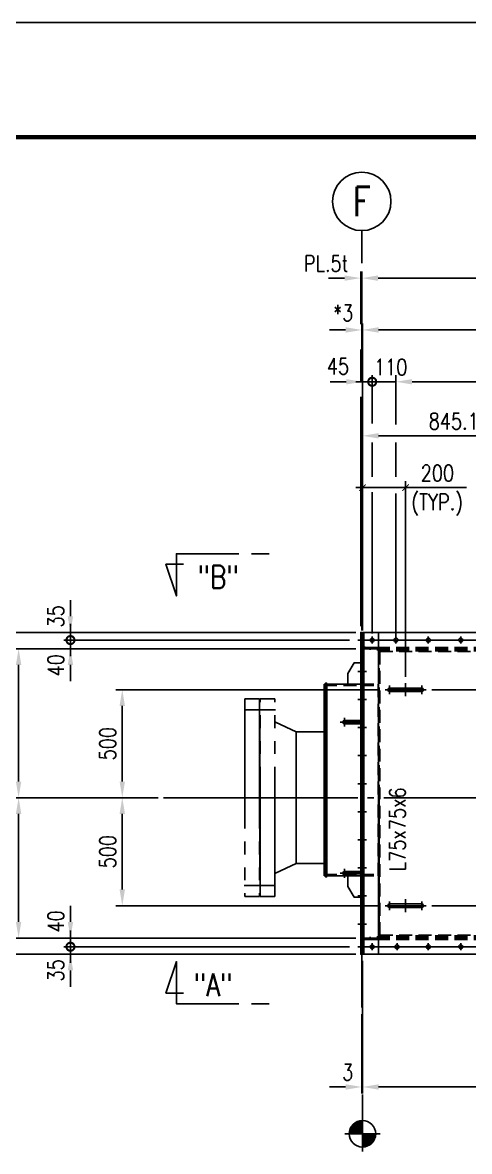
# Model space of a CAD drawing. Header units: millimetres. Extents: x 0 to 232280, y -26939 to 23794.
# Drawn here: x 5169 to 7238, y 12618 to 17846 of the extents above; entities that cross this region are included whole.
import ezdxf
from ezdxf.enums import TextEntityAlignment as Align

# ---------------------------------------------------------------- set-up
doc = ezdxf.new("R2010")
doc.units = ezdxf.units.MM
doc.header["$LTSCALE"] = 30
for name, pattern in [('JNK-CENTER', [34, 30, -1.5, 1, -1.5]), ('JNK-HIDDEN', [3, 2, -1]), ('JNK-PHANTOM', [15, 10, -1, 1, -1, 1, -1]), ('PHA', [30, 20, -2, 2, -2, 2, -2])]:
    doc.linetypes.add(name, pattern=pattern)
for name, color, linetype in [('CEN-R', 1, 'JNK-CENTER'), ('CON-C', 4, 'Continuous'), ('CON-G', 3, 'Continuous'), ('CON-W', 7, 'Continuous'), ('CON-Y', 2, 'Continuous'), ('conL-g', 3, 'Continuous'), ('Dim-W', 7, 'Continuous'), ('HID-Y', 2, 'JNK-HIDDEN'), ('PAN-W', 6, 'PHA'), ('PHA-M', 6, 'JNK-PHANTOM'), ('RET PL', 2, 'Continuous'), ('STL-OBJT', 7, 'Continuous'), ('TXT-Y', 2, 'Continuous')]:
    doc.layers.add(name, color=color, linetype=linetype)
doc.styles.add('SIMPLEX', font='simplex.shx', dxfattribs={"width": 0.8})
doc.dimstyles.new('DIM30', dxfattribs={"dimscale": 30, "dimtxt": 2.5, "dimasz": 2.5, "dimexe": 1, "dimexo": 1, "dimgap": 1, "dimtad": 1, "dimdec": 0, "dimdsep": 46, "dimtxsty": 'SIMPLEX', "dimcen": 0, "dimclrd": 7, "dimclre": 7, "dimclrt": 2, "dimadec": 1, "dimazin": 2, "dimtfac": 1, "dimtdec": 0, "dimtix": 1, "dimtmove": 2, "dimatfit": 0, "dimfxl": 1, "dimtolj": 1, "dimtzin": 0, "dimarcsym": 0})

# ---------------------------------------------------------------- blocks, each defined once
blk = doc.blocks.new('TITLE')
at = {"color": 7}
blk.add_line((841, 594.85), (0, 594.85), dxfattribs=at)
at = {"color": 7, "const_width": 0.707}
blk.add_lwpolyline([(823.32, 577.17), (27.94, 577.17)], dxfattribs=at)
blk = doc.blocks.new('*D53')
at = {"layer": 'DEFPOINTS', "color": 0, "transparency": 16777216}
for p in [(6739.6, 16662.3), (6739.6, 16646.5), (14941.6, 15001.3)]:
    blk.add_point(p, dxfattribs=at)
at = {"layer": 'Dim-W', "color": 7, "lineweight": -2, "transparency": 16777216}
for p, q in [((6739.6, 16676.5), (6739.6, 16692.3)), ((14941.6, 16398.4), (14941.6, 16692.3)), ((14866.6, 16662.3), (6814.6, 16662.3)), ((14941.6, 16186.3), (14941.6, 16351.1)), ((14941.6, 15031.3), (14941.6, 16112.7))]:
    blk.add_line(p, q, dxfattribs=at)
at = {"layer": 'Dim-W', "color": 7, "transparency": 16777216}
for points in [[(6814.6, 16674.8), (6814.6, 16649.8), (6739.6, 16662.3)], [(14866.6, 16674.8), (14866.6, 16649.8), (14941.6, 16662.3)]]:
    blk.add_solid(points, dxfattribs=at)
at = {"layer": 'Dim-W', "color": 2, "transparency": 16777216, "insert": (10914.6, 16731.7), "char_height": 75, "attachment_point": 5, "style": 'SIMPLEX'}
blk.add_mtext('\\A1;8202', dxfattribs=at)
blk = doc.blocks.new('SECMARK2')
at = {"layer": 'CON-C'}
blk.add_line((0, 0), (-2.72, 0), dxfattribs=at)
blk.add_lwpolyline([(-4.67, 0), (-14.32, 0), (-14.32, 6.51), (-15.93, 1.64), (-13.23, 1.64)], dxfattribs=at)
at = {"layer": 'CON-C', "style": 'SIMPLEX', "width": 0.8}
blk.add_attdef('TAG', (-12.98, 1.18), '', height=3.5, dxfattribs=at)
blk = doc.blocks.new('*D54')
at = {"layer": 'DEFPOINTS', "color": 0, "transparency": 16777216}
for p in [(5215, 14256.3), (5630.5, 13756.3), (6847.6, 13756.3)]:
    blk.add_point(p, dxfattribs=at)
at = {"layer": 'Dim-W', "color": 7, "lineweight": -2, "transparency": 16777216}
for p, q in [((5245, 14256.3), (5660.5, 14256.3)), ((5630.5, 14181.3), (5630.5, 13831.3)), ((6817.6, 13756.3), (5600.5, 13756.3))]:
    blk.add_line(p, q, dxfattribs=at)
at = {"layer": 'Dim-W', "color": 7, "transparency": 16777216}
for points in [[(5618, 14181.3), (5643, 14181.3), (5630.5, 14256.3)], [(5618, 13831.3), (5643, 13831.3), (5630.5, 13756.3)]]:
    blk.add_solid(points, dxfattribs=at)
at = {"layer": 'Dim-W', "color": 2, "transparency": 16777216, "insert": (5563, 14006.3), "char_height": 75, "attachment_point": 5, "rotation": 90, "style": 'SIMPLEX'}
blk.add_mtext('\\A1;500', dxfattribs=at)
blk = doc.blocks.new('*D55')
at = {"layer": 'DEFPOINTS', "color": 0, "transparency": 16777216}
for p in [(5630.5, 14756.3), (6847.6, 14756.3), (5215, 14256.3)]:
    blk.add_point(p, dxfattribs=at)
at = {"layer": 'Dim-W', "color": 7, "lineweight": -2, "transparency": 16777216}
for p, q in [((6817.6, 14756.3), (5600.5, 14756.3)), ((5630.5, 14331.3), (5630.5, 14681.3)), ((5245, 14256.3), (5660.5, 14256.3))]:
    blk.add_line(p, q, dxfattribs=at)
at = {"layer": 'Dim-W', "color": 7, "transparency": 16777216}
for points in [[(5618, 14681.3), (5643, 14681.3), (5630.5, 14756.3)], [(5618, 14331.3), (5643, 14331.3), (5630.5, 14256.3)]]:
    blk.add_solid(points, dxfattribs=at)
at = {"layer": 'Dim-W', "color": 2, "transparency": 16777216, "insert": (5563, 14506.3), "char_height": 75, "attachment_point": 5, "rotation": 90, "style": 'SIMPLEX'}
blk.add_mtext('\\A1;500', dxfattribs=at)
blk = doc.blocks.new('*D56')
at = {"layer": 'DEFPOINTS', "color": 0, "transparency": 16777216}
for p in [(5215, 14256.3), (5150.5, 13606.3), (6742.6, 13606.3)]:
    blk.add_point(p, dxfattribs=at)
at = {"layer": 'Dim-W', "color": 7, "lineweight": -2, "transparency": 16777216}
for p, q in [((5185, 14256.3), (5120.5, 14256.3)), ((5150.5, 14181.3), (5150.5, 13681.3)), ((6712.6, 13606.3), (5120.5, 13606.3))]:
    blk.add_line(p, q, dxfattribs=at)
at = {"layer": 'Dim-W', "color": 7, "transparency": 16777216}
for points in [[(5138, 14181.3), (5163, 14181.3), (5150.5, 14256.3)], [(5138, 13681.3), (5163, 13681.3), (5150.5, 13606.3)]]:
    blk.add_solid(points, dxfattribs=at)
at = {"layer": 'Dim-W', "color": 2, "transparency": 16777216, "insert": (5083, 13931.3), "char_height": 75, "attachment_point": 5, "rotation": 90, "style": 'SIMPLEX'}
blk.add_mtext('\\A1;650', dxfattribs=at)
blk = doc.blocks.new('*D57')
at = {"layer": 'DEFPOINTS', "color": 0, "transparency": 16777216}
for p in [(5150.5, 14946.3), (6742.6, 14946.3), (5827.1, 14256.3)]:
    blk.add_point(p, dxfattribs=at)
at = {"layer": 'Dim-W', "color": 7, "lineweight": -2, "transparency": 16777216}
for p, q in [((6712.6, 14946.3), (5120.5, 14946.3)), ((5150.5, 14331.3), (5150.5, 14871.3)), ((5797.1, 14256.3), (5120.5, 14256.3))]:
    blk.add_line(p, q, dxfattribs=at)
at = {"layer": 'Dim-W', "color": 7, "transparency": 16777216}
for points in [[(5138, 14871.3), (5163, 14871.3), (5150.5, 14946.3)], [(5138, 14331.3), (5163, 14331.3), (5150.5, 14256.3)]]:
    blk.add_solid(points, dxfattribs=at)
at = {"layer": 'Dim-W', "color": 2, "transparency": 16777216, "insert": (5083, 14601.3), "char_height": 75, "attachment_point": 5, "rotation": 90, "style": 'SIMPLEX'}
blk.add_mtext('\\A1;690', dxfattribs=at)
blk = doc.blocks.new('*D58')
at = {"layer": 'DEFPOINTS', "color": 0, "transparency": 16777216}
for p in [(4910.5, 14946.3), (6742.6, 14946.3), (6742.6, 13606.3)]:
    blk.add_point(p, dxfattribs=at)
at = {"layer": 'Dim-W', "color": 7, "lineweight": -2, "transparency": 16777216}
for p, q in [((6712.6, 14946.3), (4880.5, 14946.3)), ((4910.5, 13681.3), (4910.5, 14871.3)), ((6712.6, 13606.3), (4880.5, 13606.3))]:
    blk.add_line(p, q, dxfattribs=at)
at = {"layer": 'Dim-W', "color": 7, "transparency": 16777216}
for points in [[(4898, 14871.3), (4923, 14871.3), (4910.5, 14946.3)], [(4898, 13681.3), (4923, 13681.3), (4910.5, 13606.3)]]:
    blk.add_solid(points, dxfattribs=at)
at = {"layer": 'Dim-W', "color": 2, "transparency": 16777216, "insert": (4843, 14276.3), "char_height": 75, "attachment_point": 5, "rotation": 90, "style": 'SIMPLEX'}
blk.add_mtext('\\A1;1340', dxfattribs=at)
blk = doc.blocks.new('*D59')
at = {"layer": 'DEFPOINTS', "color": 0, "transparency": 16777216}
for p in [(4670.5, 15021.3), (6742.6, 15021.3), (6742.6, 13531.3)]:
    blk.add_point(p, dxfattribs=at)
at = {"layer": 'Dim-W', "color": 7, "lineweight": -2, "transparency": 16777216}
for p, q in [((6712.6, 15021.3), (4640.5, 15021.3)), ((4670.5, 13606.3), (4670.5, 14946.3)), ((6712.6, 13531.3), (4640.5, 13531.3))]:
    blk.add_line(p, q, dxfattribs=at)
at = {"layer": 'Dim-W', "color": 7, "transparency": 16777216}
for points in [[(4658, 14946.3), (4683, 14946.3), (4670.5, 15021.3)], [(4658, 13606.3), (4683, 13606.3), (4670.5, 13531.3)]]:
    blk.add_solid(points, dxfattribs=at)
at = {"layer": 'Dim-W', "color": 2, "transparency": 16777216, "insert": (4603, 14276.3), "char_height": 75, "attachment_point": 5, "rotation": 90, "style": 'SIMPLEX'}
blk.add_mtext('\\A1;1490', dxfattribs=at)
blk = doc.blocks.new('*D60')
at = {"layer": 'DEFPOINTS', "color": 0, "transparency": 16777216}
for p in [(4910.5, 15021.3), (6742.6, 15021.3), (6742.6, 14946.3)]:
    blk.add_point(p, dxfattribs=at)
at = {"layer": 'Dim-W', "color": 7, "lineweight": -2, "transparency": 16777216}
for p, q in [((4910.5, 15096.3), (4910.5, 15171.3)), ((6712.6, 15021.3), (4880.5, 15021.3)), ((4910.5, 14946.3), (4910.5, 15021.3)), ((6712.6, 14946.3), (4880.5, 14946.3)), ((4910.5, 14871.3), (4910.5, 14796.3))]:
    blk.add_line(p, q, dxfattribs=at)
at = {"layer": 'Dim-W', "color": 7, "transparency": 16777216}
for points in [[(4898, 15096.3), (4923, 15096.3), (4910.5, 15021.3)], [(4898, 14871.3), (4923, 14871.3), (4910.5, 14946.3)]]:
    blk.add_solid(points, dxfattribs=at)
at = {"layer": 'Dim-W', "color": 2, "transparency": 16777216, "insert": (4825.5, 15147.7), "char_height": 75, "attachment_point": 5, "rotation": 90, "style": 'SIMPLEX'}
blk.add_mtext('\\A1;75', dxfattribs=at)
blk = doc.blocks.new('*D61')
at = {"layer": 'DEFPOINTS', "color": 0, "transparency": 16777216}
for p in [(6742.6, 13606.3), (4910.5, 13531.3), (6742.6, 13531.3)]:
    blk.add_point(p, dxfattribs=at)
at = {"layer": 'Dim-W', "color": 7, "lineweight": -2, "transparency": 16777216}
for p, q in [((4910.5, 13681.3), (4910.5, 13756.3)), ((6712.6, 13606.3), (4880.5, 13606.3)), ((4910.5, 13606.3), (4910.5, 13531.3)), ((6712.6, 13531.3), (4880.5, 13531.3)), ((4910.5, 13456.3), (4910.5, 13381.3))]:
    blk.add_line(p, q, dxfattribs=at)
at = {"layer": 'Dim-W', "color": 7, "transparency": 16777216}
for points in [[(4898, 13681.3), (4923, 13681.3), (4910.5, 13606.3)], [(4898, 13456.3), (4923, 13456.3), (4910.5, 13531.3)]]:
    blk.add_solid(points, dxfattribs=at)
at = {"layer": 'Dim-W', "color": 2, "transparency": 16777216, "insert": (4825.5, 13405), "char_height": 75, "attachment_point": 5, "rotation": 90, "style": 'SIMPLEX'}
blk.add_mtext('\\A1;75', dxfattribs=at)
blk = doc.blocks.new('*D63')
at = {"layer": 'DEFPOINTS', "color": 0, "transparency": 16777216}
for p in [(6742.6, 13531.3), (8499.2, 13491.3), (8499.2, 12916.8)]:
    blk.add_point(p, dxfattribs=at)
at = {"layer": 'Dim-W', "color": 7, "lineweight": -2, "transparency": 16777216}
for p, q in [((6742.6, 13501.3), (6742.6, 12954.3)), ((8499.2, 13461.3), (8499.2, 12886.8)), ((6817.6, 12916.8), (8424.2, 12916.8))]:
    blk.add_line(p, q, dxfattribs=at)
at = {"layer": 'Dim-W', "color": 7, "transparency": 16777216}
for points in [[(6817.6, 12929.3), (6817.6, 12904.3), (6742.6, 12916.8)], [(8424.2, 12929.3), (8424.2, 12904.3), (8499.2, 12916.8)]]:
    blk.add_solid(points, dxfattribs=at)
at = {"layer": 'Dim-W', "color": 2, "transparency": 16777216, "insert": (7620.9, 12984.3), "char_height": 75, "attachment_point": 5, "style": 'SIMPLEX'}
blk.add_mtext('\\A1;1756.6', dxfattribs=at)
blk = doc.blocks.new('*D64')
at = {"layer": 'DEFPOINTS', "color": 0, "transparency": 16777216}
for p in [(6742.6, 13531.3), (6739.6, 13284.3), (6742.6, 12916.8)]:
    blk.add_point(p, dxfattribs=at)
at = {"layer": 'Dim-W', "color": 7, "lineweight": -2, "transparency": 16777216}
for p, q in [((6742.6, 13501.3), (6742.6, 12886.8)), ((6739.6, 13254.3), (6739.6, 12886.8)), ((6664.6, 12916.8), (6589.6, 12916.8)), ((6739.6, 12916.8), (6742.6, 12916.8)), ((6817.6, 12916.8), (6892.6, 12916.8))]:
    blk.add_line(p, q, dxfattribs=at)
at = {"layer": 'Dim-W', "color": 7, "transparency": 16777216}
for points in [[(6664.6, 12929.3), (6664.6, 12904.3), (6739.6, 12916.8)], [(6817.6, 12929.3), (6817.6, 12904.3), (6742.6, 12916.8)]]:
    blk.add_solid(points, dxfattribs=at)
at = {"layer": 'Dim-W', "color": 2, "transparency": 16777216, "insert": (6674.6, 12985), "char_height": 75, "attachment_point": 5, "style": 'SIMPLEX'}
blk.add_mtext('\\A1;3', dxfattribs=at)
blk = doc.blocks.new('FS-MARK')
h = blk.add_hatch(color=256)
edge = h.paths.add_edge_path()
edge.add_arc((0, 0), 1.75, 90, 180)
edge.add_line((-1.75, 0), (0, 0))
edge.add_line((0, 0), (0, 1.75))
h = blk.add_hatch(color=256)
edge = h.paths.add_edge_path()
edge.add_line((0, 0), (0, -1.75))
edge.add_arc((0, 0), 1.75, 270, 360)
edge.add_line((1.75, 0), (0, 0))
for p, q in [((0, 2.33), (0, -2.33)), ((2.33, 0), (-2.33, 0))]:
    blk.add_line(p, q)
blk.add_circle((0, 0), 1.75)
at = {"layer": 'CON-Y', "style": 'SIMPLEX', "width": 0.8}
blk.add_attdef('F.S.', (3.19, 1), '', height=2.5, dxfattribs=at)
blk = doc.blocks.new('col-line')
at = {"layer": 'CON-Y'}
blk.add_line((0, 3), (0, 8), dxfattribs=at)
blk.add_circle((0, 12.5), 4.5, dxfattribs=at)
at = {"layer": 'CON-C', "style": 'SIMPLEX', "width": 0.8}
blk.add_attdef('1', text='', height=4.5, dxfattribs=at).set_placement((0, 12.5), align=Align.MIDDLE_CENTER)
blk = doc.blocks.new('A$C751203EC')
at = {"layer": 'CEN-R'}
for p, q in [((-20.4, 0), (75, 0)), ((0, 20.4), (0, -20.4))]:
    blk.add_line(p, q, dxfattribs=at)
at = {"layer": 'CON-G'}
for p, q in [((0, 8), (75, 8)), ((0, -8), (75, -8))]:
    blk.add_line(p, q, dxfattribs=at)
blk.add_arc((0, 0), 8, 90, 270, dxfattribs=at)
blk = doc.blocks.new('A$C6C3D49BA')
at = {"layer": 'CEN-R'}
blk.add_line((0, 14), (0, -17.5), dxfattribs=at)
at = {"layer": 'HID-Y'}
for p, q in [((-9, 0), (-9, -5)), ((9, 0), (9, -5))]:
    blk.add_line(p, q, dxfattribs=at)
blk = doc.blocks.new('A$C27160668')
at = {"layer": 'CEN-R'}
blk.add_line((0, -13), (0, 18.5), dxfattribs=at)
at = {"layer": 'HID-Y'}
for p, q in [((-9, 0), (-9, 6)), ((9, 0), (9, 6))]:
    blk.add_line(p, q, dxfattribs=at)
blk = doc.blocks.new('A$C2FEE125F')
at = {"layer": 'CEN-R'}
for p, q in [((-16, 0), (16, 0)), ((0, 16), (0, -16))]:
    blk.add_line(p, q, dxfattribs=at)
at = {"layer": 'conL-g'}
blk.add_circle((0, 0), 9, dxfattribs=at)
blk = doc.blocks.new('_DotSmall')
at = {"color": 0, "linetype": 'ByBlock', "const_width": 0.5}
blk.add_lwpolyline([(-0.0625, 0, 1), (0.0625, 0, 1)], format="xyb", close=True, dxfattribs=at)
blk = doc.blocks.new('*D89')
at = {"layer": 'CON-W', "color": 7, "lineweight": -2, "transparency": 16777216}
for p, q in [((5390.5, 14986.3), (5390.5, 15061.3)), ((6682.6, 14986.3), (5360.5, 14986.3)), ((5390.5, 14946.3), (5390.5, 14986.3)), ((6712.6, 14946.3), (5360.5, 14946.3)), ((5390.5, 14871.3), (5390.5, 14796.3))]:
    blk.add_line(p, q, dxfattribs=at)
at = {"layer": 'CON-W', "color": 7, "transparency": 16777216}
blk.add_solid([(5378, 14871.3), (5403, 14871.3), (5390.5, 14946.3)], dxfattribs=at)
at = {"layer": 'DEFPOINTS', "color": 0, "transparency": 16777216}
for p in [(5390.5, 14986.3), (6712.6, 14986.3), (6742.6, 14946.3)]:
    blk.add_point(p, dxfattribs=at)
at = {"layer": 'CON-W', "color": 7, "lineweight": -2, "transparency": 16777216, "xscale": 75, "yscale": 75, "zscale": 75, "rotation": 270}
blk.add_blockref('_DotSmall', (5390.5, 14986.3), dxfattribs=at)
at = {"layer": 'CON-W', "color": 2, "transparency": 16777216, "insert": (5323, 14869.5), "char_height": 75, "attachment_point": 5, "rotation": 90, "style": 'SIMPLEX'}
blk.add_mtext('\\A1;40', dxfattribs=at)
blk = doc.blocks.new('*D90')
at = {"layer": 'CON-W', "color": 7, "lineweight": -2, "transparency": 16777216}
for p, q in [((5390.5, 15096.3), (5390.5, 15171.3)), ((6704.6, 15021.3), (5360.5, 15021.3)), ((5390.5, 15021.3), (5390.5, 14986.3)), ((6682.6, 14986.3), (5360.5, 14986.3)), ((5390.5, 14986.3), (5390.5, 14911.3))]:
    blk.add_line(p, q, dxfattribs=at)
at = {"layer": 'CON-W', "color": 7, "transparency": 16777216}
blk.add_solid([(5378, 15096.3), (5403, 15096.3), (5390.5, 15021.3)], dxfattribs=at)
at = {"layer": 'DEFPOINTS', "color": 0, "transparency": 16777216}
for p in [(6734.6, 15021.3), (5390.5, 14986.3), (6712.6, 14986.3)]:
    blk.add_point(p, dxfattribs=at)
at = {"layer": 'CON-W', "color": 7, "lineweight": -2, "transparency": 16777216, "xscale": 75, "yscale": 75, "zscale": 75, "rotation": 90}
blk.add_blockref('_DotSmall', (5390.5, 14986.3), dxfattribs=at)
at = {"layer": 'CON-W', "color": 2, "transparency": 16777216, "insert": (5323, 15095.8), "char_height": 75, "attachment_point": 5, "rotation": 90, "style": 'SIMPLEX'}
blk.add_mtext('\\A1;35', dxfattribs=at)
blk = doc.blocks.new('*D91')
at = {"layer": 'CON-W', "color": 7, "lineweight": -2, "transparency": 16777216}
for p, q in [((5390.5, 13681.3), (5390.5, 13756.3)), ((6712.6, 13606.3), (5360.5, 13606.3)), ((5390.5, 13606.3), (5390.5, 13566.3)), ((6682.6, 13566.3), (5360.5, 13566.3)), ((5390.5, 13566.3), (5390.5, 13491.3))]:
    blk.add_line(p, q, dxfattribs=at)
at = {"layer": 'CON-W', "color": 7, "transparency": 16777216}
blk.add_solid([(5378, 13681.3), (5403, 13681.3), (5390.5, 13606.3)], dxfattribs=at)
at = {"layer": 'DEFPOINTS', "color": 0, "transparency": 16777216}
for p in [(6742.6, 13606.3), (5390.5, 13566.3), (6712.6, 13566.3)]:
    blk.add_point(p, dxfattribs=at)
at = {"layer": 'CON-W', "color": 7, "lineweight": -2, "transparency": 16777216, "xscale": 75, "yscale": 75, "zscale": 75, "rotation": 90}
blk.add_blockref('_DotSmall', (5390.5, 13566.3), dxfattribs=at)
at = {"layer": 'CON-W', "color": 2, "transparency": 16777216, "insert": (5323, 13683.1), "char_height": 75, "attachment_point": 5, "rotation": 90, "style": 'SIMPLEX'}
blk.add_mtext('\\A1;40', dxfattribs=at)
blk = doc.blocks.new('*D92')
at = {"layer": 'CON-W', "color": 7, "lineweight": -2, "transparency": 16777216}
for p, q in [((5390.5, 13566.3), (5390.5, 13641.3)), ((6682.6, 13566.3), (5360.5, 13566.3)), ((5390.5, 13531.3), (5390.5, 13566.3)), ((6704.6, 13531.3), (5360.5, 13531.3)), ((5390.5, 13456.3), (5390.5, 13381.3))]:
    blk.add_line(p, q, dxfattribs=at)
at = {"layer": 'CON-W', "color": 7, "transparency": 16777216}
blk.add_solid([(5378, 13456.3), (5403, 13456.3), (5390.5, 13531.3)], dxfattribs=at)
at = {"layer": 'DEFPOINTS', "color": 0, "transparency": 16777216}
for p in [(5390.5, 13566.3), (6712.6, 13566.3), (6734.6, 13531.3)]:
    blk.add_point(p, dxfattribs=at)
at = {"layer": 'CON-W', "color": 7, "lineweight": -2, "transparency": 16777216, "xscale": 75, "yscale": 75, "zscale": 75, "rotation": 270}
blk.add_blockref('_DotSmall', (5390.5, 13566.3), dxfattribs=at)
at = {"layer": 'CON-W', "color": 2, "transparency": 16777216, "insert": (5323, 13456.9), "char_height": 75, "attachment_point": 5, "rotation": 90, "style": 'SIMPLEX'}
blk.add_mtext('\\A1;35', dxfattribs=at)
blk = doc.blocks.new('A$C51930839')
at = {"layer": 'CON-W'}
h = blk.add_hatch(color=256, dxfattribs=at)
h.paths.add_polyline_path([(19, 0), (14, 0), (14, 9), (19, 9)])
h.paths.add_polyline_path([(19, -9), (14, -9), (14, 0), (19, 0)])
h = blk.add_hatch(color=256, dxfattribs=at)
h.paths.add_polyline_path([(28, -9), (22, -9), (22, 0), (28, 0)])
h.paths.add_polyline_path([(28, 0), (22, 0), (22, 9), (28, 9)])
at = {"layer": 'STL-OBJT', "xscale": -1, "rotation": 90}
for name, p in [('A$C6C3D49BA', (14, 0)), ('A$C27160668', (28, 0))]:
    blk.add_blockref(name, p, dxfattribs=at)
blk = doc.blocks.new('*D98')
at = {"layer": 'DEFPOINTS', "color": 0, "transparency": 16777216}
for p in [(6742.6, 16422.3), (6742.6, 15001.3), (8497.7, 15001.3)]:
    blk.add_point(p, dxfattribs=at)
at = {"layer": 'Dim-W', "color": 7, "lineweight": -2, "transparency": 16777216}
for p, q in [((6742.6, 15031.3), (6742.6, 16452.3)), ((8422.7, 16422.3), (6817.6, 16422.3)), ((8497.7, 15031.3), (8497.7, 16452.3))]:
    blk.add_line(p, q, dxfattribs=at)
at = {"layer": 'Dim-W', "color": 7, "transparency": 16777216}
for points in [[(6817.6, 16434.8), (6817.6, 16409.8), (6742.6, 16422.3)], [(8422.7, 16434.8), (8422.7, 16409.8), (8497.7, 16422.3)]]:
    blk.add_solid(points, dxfattribs=at)
at = {"layer": 'Dim-W', "color": 2, "transparency": 16777216, "insert": (7620.1, 16489.8), "char_height": 75, "attachment_point": 5, "style": 'SIMPLEX'}
blk.add_mtext('\\A1;1755.1', dxfattribs=at)
blk = doc.blocks.new('*D99')
at = {"layer": 'DEFPOINTS', "color": 0, "transparency": 16777216}
for p in [(6739.6, 16422.3), (6739.6, 15001.3), (6742.6, 15001.3)]:
    blk.add_point(p, dxfattribs=at)
at = {"layer": 'Dim-W', "color": 7, "lineweight": -2, "transparency": 16777216}
for p, q in [((6664.6, 16422.3), (6589.6, 16422.3)), ((6739.6, 16398.4), (6739.6, 16452.3)), ((6742.6, 16422.3), (6739.6, 16422.3)), ((6742.6, 15031.3), (6742.6, 16452.3)), ((6817.6, 16422.3), (6892.6, 16422.3)), ((6739.6, 16186.3), (6739.6, 16351.1)), ((6739.6, 15031.3), (6739.6, 16112.7))]:
    blk.add_line(p, q, dxfattribs=at)
at = {"layer": 'Dim-W', "color": 7, "transparency": 16777216}
for points in [[(6664.6, 16434.8), (6664.6, 16409.8), (6739.6, 16422.3)], [(6817.6, 16434.8), (6817.6, 16409.8), (6742.6, 16422.3)]]:
    blk.add_solid(points, dxfattribs=at)
at = {"layer": 'Dim-W', "color": 2, "transparency": 16777216, "insert": (6653.6, 16500.8), "char_height": 75, "attachment_point": 5, "style": 'SIMPLEX'}
blk.add_mtext('\\A1;*3', dxfattribs=at)
blk = doc.blocks.new('*D100')
at = {"layer": 'DEFPOINTS', "color": 0, "transparency": 16777216}
for p in [(6742.6, 16182.3), (6742.6, 15001.3), (6787.6, 14987.4)]:
    blk.add_point(p, dxfattribs=at)
at = {"layer": 'Dim-W', "color": 7, "lineweight": -2, "transparency": 16777216}
for p, q in [((6742.6, 15031.3), (6742.6, 16212.3)), ((6787.6, 15988.4), (6787.6, 16212.3)), ((6667.6, 16182.3), (6592.6, 16182.3)), ((6787.6, 16182.3), (6742.6, 16182.3)), ((6787.6, 16182.3), (6862.6, 16182.3)), ((6787.6, 15813.8), (6787.6, 15901.8)), ((6787.6, 15017.4), (6787.6, 15671.5))]:
    blk.add_line(p, q, dxfattribs=at)
at = {"layer": 'Dim-W', "color": 7, "transparency": 16777216}
blk.add_solid([(6667.6, 16194.8), (6667.6, 16169.8), (6742.6, 16182.3)], dxfattribs=at)
at = {"layer": 'Dim-W', "color": 2, "transparency": 16777216, "insert": (6629.1, 16254), "char_height": 75, "attachment_point": 5, "style": 'SIMPLEX'}
blk.add_mtext('\\A1;45', dxfattribs=at)
blk = doc.blocks.new('_None')
blk = doc.blocks.new('*D101')
at = {"layer": 'DEFPOINTS', "color": 0, "transparency": 16777216}
for p in [(6734.6, 16662.3), (6734.6, 15021.3), (6739.6, 15021.3)]:
    blk.add_point(p, dxfattribs=at)
at = {"layer": 'Dim-W', "color": 7, "lineweight": -2, "transparency": 16777216}
for p, q in [((6734.6, 16448.9), (6734.6, 16692.3)), ((6739.6, 16186.3), (6739.6, 16692.3)), ((6659.6, 16662.3), (6584.6, 16662.3)), ((6739.6, 16662.3), (6734.6, 16662.3)), ((6814.6, 16662.3), (6889.6, 16662.3)), ((6734.6, 16186.3), (6734.6, 16331.1)), ((6734.6, 15051.3), (6734.6, 16112.7)), ((6739.6, 15679.4), (6739.6, 16112.7)), ((6739.6, 15051.3), (6739.6, 15624.4))]:
    blk.add_line(p, q, dxfattribs=at)
at = {"layer": 'Dim-W', "color": 7, "transparency": 16777216}
for points in [[(6659.6, 16674.8), (6659.6, 16649.8), (6734.6, 16662.3)], [(6814.6, 16674.8), (6814.6, 16649.8), (6739.6, 16662.3)]]:
    blk.add_solid(points, dxfattribs=at)
at = {"layer": 'Dim-W', "color": 2, "transparency": 16777216, "insert": (6574.1, 16729.8), "char_height": 75, "attachment_point": 5, "style": 'SIMPLEX'}
blk.add_mtext('\\A1;PL.5t', dxfattribs=at)
blk = doc.blocks.new('_ArchTick')
at = {"color": 0, "linetype": 'ByBlock', "const_width": 0.15}
blk.add_lwpolyline([(-0.5, -0.5), (0.5, 0.5)], dxfattribs=at)
blk = doc.blocks.new('*D102')
at = {"layer": 'DEFPOINTS', "color": 0, "transparency": 16777216}
for p in [(6742.6, 15692.1), (6742.6, 15021.3), (6942.6, 14786.3)]:
    blk.add_point(p, dxfattribs=at)
at = {"layer": 'Dim-W', "color": 7, "lineweight": -2, "transparency": 16777216}
for p, q in [((6742.6, 15692.1), (6712.6, 15692.1)), ((6742.6, 15051.3), (6742.6, 15722.1)), ((6942.6, 15692.1), (6742.6, 15692.1)), ((6942.6, 14816.3), (6942.6, 15722.1)), ((6942.6, 15692.1), (6972.6, 15692.1))]:
    blk.add_line(p, q, dxfattribs=at)
at = {"layer": 'Dim-W', "color": 7, "lineweight": -2, "transparency": 16777216, "xscale": 30, "yscale": 30, "zscale": 30}
blk.add_blockref('_ArchTick', (6742.6, 15692.1), dxfattribs=at)
at = {"layer": 'Dim-W', "color": 7, "lineweight": -2, "transparency": 16777216, "xscale": 30, "yscale": 30, "zscale": 30, "rotation": 180}
blk.add_blockref('_ArchTick', (6942.6, 15692.1), dxfattribs=at)
at = {"layer": 'Dim-W', "color": 2, "transparency": 16777216, "insert": (7089.5, 15759.6), "char_height": 75, "attachment_point": 5, "style": 'SIMPLEX'}
blk.add_mtext('\\A1;200', dxfattribs=at)
blk = doc.blocks.new('*D119')
at = {"layer": 'DEFPOINTS', "color": 0, "transparency": 16777216}
for p in [(6742.6, 15692.1), (6742.6, 15021.3), (6942.6, 14786.3)]:
    blk.add_point(p, dxfattribs=at)
at = {"layer": 'Dim-W', "color": 7, "lineweight": -2, "transparency": 16777216}
for p, q in [((6742.6, 15692.1), (6712.6, 15692.1)), ((6742.6, 15051.3), (6742.6, 15722.1)), ((6942.6, 15692.1), (6742.6, 15692.1)), ((6942.6, 14816.3), (6942.6, 15722.1)), ((6942.6, 15692.1), (6972.6, 15692.1))]:
    blk.add_line(p, q, dxfattribs=at)
at = {"layer": 'Dim-W', "color": 7, "lineweight": -2, "transparency": 16777216, "xscale": 30, "yscale": 30, "zscale": 30}
blk.add_blockref('_ArchTick', (6742.6, 15692.1), dxfattribs=at)
at = {"layer": 'Dim-W', "color": 7, "lineweight": -2, "transparency": 16777216, "xscale": 30, "yscale": 30, "zscale": 30, "rotation": 180}
blk.add_blockref('_ArchTick', (6942.6, 15692.1), dxfattribs=at)
at = {"layer": 'Dim-W', "color": 2, "transparency": 16777216, "insert": (7089.5, 15759.6), "char_height": 75, "attachment_point": 5, "style": 'SIMPLEX'}
blk.add_mtext('\\A1;200', dxfattribs=at)
blk = doc.blocks.new('A$C114C44F1')
at = {"layer": 'CEN-R'}
for p, q in [((-20, 75), (20, 75)), ((0, 95), (0, -95)), ((-30, 0), (30, 0)), ((-20, -75), (20, -75))]:
    blk.add_line(p, q, dxfattribs=at)
at = {"layer": 'CON-G'}
for p, q in [((-8, 75), (-8, -75)), ((8, 75), (8, -75))]:
    blk.add_line(p, q, dxfattribs=at)
for centre, start, end in [((0, 75), 0, 180), ((0, -75), 180, 0)]:
    blk.add_arc(centre, 8, start, end, dxfattribs=at)
blk = doc.blocks.new('A$C145174A3')
at = {"layer": 'CEN-R'}
for p, q in [((-291.2, 101.7), (-367.2, 101.7)), ((-297.2, 101.7), (-221.2, 101.7)), ((-291.2, -711.1), (-367.2, -711.1)), ((-297.2, -711.1), (-221.2, -711.1))]:
    blk.add_line(p, q, dxfattribs=at)
at = {"layer": 'CON-G'}
for p, q in [((-294.2, 41.4), (-295.8, 41.4)), ((-294.2, 41.4), (-292.6, 41.4)), ((-294.2, -650.8), (-295.8, -650.8)), ((-294.2, -650.8), (-292.6, -650.8))]:
    blk.add_line(p, q, dxfattribs=at)
blk.add_arc((-219.7, 49), 4.5, 180, 244.7554, dxfattribs=at)
at = {"layer": 'PAN-W'}
for p, q in [((-364.2, 152.8), (-364.2, -762.2)), ((-295.8, 152.8), (-364.2, 152.8)), ((-295.8, 152.8), (-295.8, -762.2)), ((-292.6, 152.8), (-224.2, 152.8)), ((-292.6, -762.2), (-292.6, 152.8)), ((-224.2, -762.2), (-224.2, 152.8)), ((-294.2, 41.4), (-294.2, -650.8)), ((-294.2, -650.8), (-294.2, 41.4)), ((-221.6, 44.9), (-125.9, 0)), ((-125.9, 0), (0, 0)), ((-125.9, -609.4), (-125.9, 0)), ((-125.9, 0), (-125.9, -609.4)), ((-125.9, 0), (-125.9, -609.4)), ((-221.6, -654.3), (-125.9, -609.4)), ((-125.9, -609.4), (0, -609.4)), ((-295.8, -762.2), (-364.2, -762.2)), ((-292.6, -762.2), (-224.2, -762.2))]:
    blk.add_line(p, q, dxfattribs=at)
blk.add_arc((-219.7, -658.4), 4.5, 115.2446, 180, dxfattribs=at)
blk = doc.blocks.new('*D139')
at = {"layer": 'DEFPOINTS', "color": 0, "transparency": 16777216}
for p in [(8397.6, 16182.3), (8397.6, 16182.3), (6897.6, 15954.6)]:
    blk.add_point(p, dxfattribs=at)
at = {"layer": 'Dim-W', "color": 7, "lineweight": -2, "transparency": 16777216}
for p, q in [((6897.6, 15984.6), (6897.6, 16212.3)), ((6972.6, 16182.3), (8322.6, 16182.3))]:
    blk.add_line(p, q, dxfattribs=at)
at = {"layer": 'Dim-W', "color": 7, "transparency": 16777216}
for points in [[(6972.6, 16194.8), (6972.6, 16169.8), (6897.6, 16182.3)], [(8322.6, 16194.8), (8322.6, 16169.8), (8397.6, 16182.3)]]:
    blk.add_solid(points, dxfattribs=at)
at = {"layer": 'Dim-W', "color": 2, "transparency": 16777216, "insert": (7647.6, 16249.8), "char_height": 75, "attachment_point": 5, "style": 'SIMPLEX'}
blk.add_mtext('\\A1;10 @150 = 1500', dxfattribs=at)
blk = doc.blocks.new('*D140')
at = {"layer": 'DEFPOINTS', "color": 0, "transparency": 16777216}
for p in [(6787.6, 16182.3), (6897.6, 16182.3), (6897.6, 16182.3)]:
    blk.add_point(p, dxfattribs=at)
at = {"layer": 'Dim-W', "color": 7, "lineweight": -2, "transparency": 16777216}
for p, q in [((6787.6, 16182.3), (6712.6, 16182.3)), ((6787.6, 16182.3), (6897.6, 16182.3)), ((6787.6, 16152.3), (6787.6, 16152.3)), ((6972.6, 16182.3), (7047.6, 16182.3))]:
    blk.add_line(p, q, dxfattribs=at)
at = {"layer": 'Dim-W', "color": 7, "transparency": 16777216}
blk.add_solid([(6972.6, 16194.8), (6972.6, 16169.8), (6897.6, 16182.3)], dxfattribs=at)
at = {"layer": 'Dim-W', "color": 7, "lineweight": -2, "transparency": 16777216, "xscale": 75, "yscale": 75, "zscale": 75}
blk.add_blockref('_DotSmall', (6787.6, 16182.3), dxfattribs=at)
at = {"layer": 'Dim-W', "color": 2, "transparency": 16777216, "insert": (6873.5, 16249.8), "char_height": 75, "attachment_point": 5, "style": 'SIMPLEX'}
blk.add_mtext('\\A1;110', dxfattribs=at)
blk = doc.blocks.new('*D237')
at = {"layer": 'DEFPOINTS', "color": 0, "transparency": 16777216}
for p in [(6742.6, 15932.1), (7587.7, 15061.3), (6742.6, 15031.3)]:
    blk.add_point(p, dxfattribs=at)
at = {"layer": 'Dim-W', "color": 7, "lineweight": -2, "transparency": 16777216}
for p, q in [((6742.6, 15061.3), (6742.6, 15962.1)), ((7587.7, 15091.3), (7587.7, 15962.1)), ((7512.7, 15932.1), (6817.6, 15932.1))]:
    blk.add_line(p, q, dxfattribs=at)
at = {"layer": 'Dim-W', "color": 7, "transparency": 16777216}
for points in [[(6817.6, 15944.6), (6817.6, 15919.6), (6742.6, 15932.1)], [(7512.7, 15944.6), (7512.7, 15919.6), (7587.7, 15932.1)]]:
    blk.add_solid(points, dxfattribs=at)
at = {"layer": 'Dim-W', "color": 2, "transparency": 16777216, "insert": (7165.1, 15999.6), "char_height": 75, "attachment_point": 5, "style": 'SIMPLEX'}
blk.add_mtext('\\A1;845.1', dxfattribs=at)

msp = doc.modelspace()

# ---------------------------------------------------------------- hatches: boundary and pattern name
at = {"layer": 'CON-W'}
h = msp.add_hatch(color=256, dxfattribs=at)
h.paths.add_polyline_path([(6739.59, 14986.33), (6734.59, 14986.33), (6734.59, 14977.33), (6739.59, 14977.33)])
h.paths.add_polyline_path([(6739.59, 14995.33), (6734.59, 14995.33), (6734.59, 14986.33), (6739.59, 14986.33)])
h = msp.add_hatch(color=256, dxfattribs=at)
h.paths.add_polyline_path([(6742.59, 14986.33), (6748.59, 14986.33), (6748.59, 14995.33), (6742.59, 14995.33)])
h.paths.add_polyline_path([(6742.59, 14977.33), (6748.59, 14977.33), (6748.59, 14986.33), (6742.59, 14986.33)])
h = msp.add_hatch(color=256, dxfattribs=at)
h.paths.add_polyline_path([(6739.59, 13566.33), (6734.59, 13566.33), (6734.59, 13575.33), (6739.59, 13575.33)])
h.paths.add_polyline_path([(6739.59, 13557.33), (6734.59, 13557.33), (6734.59, 13566.33), (6739.59, 13566.33)])
h = msp.add_hatch(color=256, dxfattribs=at)
h.paths.add_polyline_path([(6742.59, 13566.33), (6748.59, 13566.33), (6748.59, 13557.33), (6742.59, 13557.33)])
h.paths.add_polyline_path([(6742.59, 13575.33), (6748.59, 13575.33), (6748.59, 13566.33), (6742.59, 13566.33)])

# ---------------------------------------------------------------- linework, layer by layer
at = {"layer": 'CEN-R'}
for p, q in [((6720.61, 14986.33), (14960.56, 14986.33)), ((6569.59, 14784.33), (6579.59, 14784.33)), ((6574.59, 14789.33), (6574.59, 14779.33)), ((6574.59, 14784.33), (6574.59, 13893.13)), ((7063.21, 14756.33), (14647.7, 14756.33)), ((5820.97, 14256.33), (15940.12, 14256.33)), ((6569.59, 13892.33), (6579.59, 13892.33)), ((6574.59, 13887.33), (6574.59, 13897.33)), ((7063.21, 13756.33), (14647.7, 13756.33)), ((6720.61, 13566.33), (14960.56, 13566.33))]:
    msp.add_line(p, q, dxfattribs=at)
at = {"layer": 'CON-G'}
for p, q in [((6742.59, 14256.33), (6742.59, 15021.33)), ((8497.69, 15021.33), (6742.59, 15021.33)), ((6748.59, 14256.33), (6748.59, 15021.33)), ((6817.59, 14256.33), (6817.59, 15021.33)), ((6564.59, 14781.33), (6571.59, 14781.33)), ((6564.59, 14781.33), (6734.59, 14781.33)), ((6564.59, 14781.33), (6564.59, 14256.33)), ((6571.59, 14256.33), (6571.59, 14784.33)), ((6577.59, 14256.33), (6577.59, 14784.33)), ((6564.59, 13895.33), (6564.59, 14256.33)), ((6571.59, 14256.33), (6571.59, 13892.33)), ((6577.59, 14256.33), (6577.59, 13892.33)), ((6742.59, 14256.33), (6742.59, 13531.33)), ((6748.59, 14256.33), (6748.59, 13531.33)), ((6817.59, 14256.33), (6817.59, 13531.33)), ((6564.59, 13895.33), (6571.59, 13895.33)), ((6577.59, 13895.33), (6734.59, 13895.33)), ((8497.69, 13531.33), (6742.59, 13531.33))]:
    msp.add_line(p, q, dxfattribs=at)
for points in [[(6734.59, 14256.33), (6734.59, 15021.33), (6739.59, 15021.33), (6739.59, 14256.33)], [(6674.59, 14781.33), (6674.59, 14831.33), (6704.59, 14881.33), (6734.59, 14881.33), (6734.59, 14781.33), (6674.59, 14781.33)], [(6734.59, 14256.33), (6734.59, 13531.33), (6739.59, 13531.33), (6739.59, 14256.33)], [(6674.59, 13895.33), (6674.59, 13845.33), (6704.59, 13795.33), (6734.59, 13795.33), (6734.59, 13895.33), (6674.59, 13895.33)]]:
    msp.add_lwpolyline(points, dxfattribs=at)
for centre, start, end in [((6574.59, 14784.33), 0, 180), ((6574.59, 13892.33), 180, 0)]:
    msp.add_arc(centre, 3, start, end, dxfattribs=at)
at = {"layer": 'Dim-W'}
for p, q in [((6787.59, 15988.38), (6787.59, 16108.39)), ((6897.59, 15988.38), (6897.59, 16020.1)), ((6787.59, 15741.39), (6787.59, 15901.79)), ((6897.59, 15742.18), (6897.59, 15901.79)), ((6942.59, 15692.15), (7224.85, 15692.15)), ((6897.59, 15002.36), (6897.59, 15665.48)), ((6742.59, 12781.76), (6742.59, 12881.76))]:
    msp.add_line(p, q, dxfattribs=at)
at = {"layer": 'HID-Y'}
for p, q in [((8488.69, 14952.33), (6742.59, 14952.33)), ((8488.69, 14946.33), (6742.59, 14946.33)), ((6777.59, 14941.33), (6777.59, 14946.33)), ((8488.69, 14941.33), (6777.59, 14941.33)), ((6564.59, 14775.33), (6734.59, 14775.33)), ((6571.59, 14781.33), (6577.59, 14781.33)), ((6734.59, 14781.33), (6814.59, 14781.33)), ((6734.59, 14781.33), (6814.59, 14781.33)), ((6734.59, 14775.33), (6814.59, 14775.33)), ((6734.59, 14775.33), (6814.59, 14775.33)), ((6814.59, 14781.33), (6814.59, 14256.33)), ((6814.59, 13895.33), (6814.59, 14256.33)), ((6564.59, 13901.33), (6734.59, 13901.33)), ((6571.59, 13895.33), (6577.59, 13895.33)), ((6734.59, 13901.33), (6814.59, 13901.33)), ((6734.59, 13901.33), (6814.59, 13901.33)), ((6734.59, 13895.33), (6814.59, 13895.33)), ((6734.59, 13895.33), (6814.59, 13895.33)), ((8488.69, 13606.33), (6742.59, 13606.33)), ((8488.69, 13600.33), (6742.59, 13600.33)), ((6777.59, 13611.33), (6777.59, 13606.33)), ((8488.69, 13611.33), (6777.59, 13611.33)), ((6777.59, 13611.33), (6777.59, 13606.33))]:
    msp.add_line(p, q, dxfattribs=at)
for points in [[(6742.59, 14946.33), (6742.59, 15021.33), (6744.59, 15021.33, -0.4142136), (6748.59, 15017.33), (6748.59, 14960.83, 0.4142136), (6757.09, 14952.33), (6813.59, 14952.33, -0.4142136), (6817.59, 14948.33), (6817.59, 14946.33)], [(6742.59, 13606.33), (6742.59, 13531.33), (6744.59, 13531.33, 0.4142136), (6748.59, 13535.33), (6748.59, 13591.83, -0.4142136), (6757.09, 13600.33), (6813.59, 13600.33, 0.4142136), (6817.59, 13604.33), (6817.59, 13606.33)]]:
    msp.add_lwpolyline(points, format="xyb", close=True, dxfattribs=at)
for centre, start, end in [((6574.59, 14784.33), 180, 0), ((6574.59, 13892.33), 0, 180)]:
    msp.add_arc(centre, 3, start, end, dxfattribs=at)
at = {"layer": 'PHA-M'}
for p, q in [((6748.59, 13952.63), (6748.59, 14628.53)), ((6739.59, 13284.33), (6739.59, 14256.33))]:
    msp.add_line(p, q, dxfattribs=at)
at = {"layer": 'RET PL', "color": 6, "linetype": 'JNK-HIDDEN'}
for points in [[(6819.59, 14256.33), (6819.59, 14933.33), (6822.59, 14933.33), (6822.59, 14256.33)], [(6819.59, 14256.33), (6819.59, 13619.33), (6822.59, 13619.33), (6822.59, 14256.33)]]:
    msp.add_lwpolyline(points, dxfattribs=at)
for points in [[(8488.69, 14936.33), (6822.59, 14936.33), (6822.59, 14933.33), (8488.69, 14933.33)], [(8488.69, 13616.33), (6822.59, 13616.33), (6822.59, 13619.33), (8488.69, 13619.33)]]:
    msp.add_lwpolyline(points, close=True, dxfattribs=at)

# ---------------------------------------------------------------- block references
at = {"linetype": 'ByBlock', "xscale": 29.99999999699995, "yscale": 29.99999999699995, "zscale": 29.99999999699995}
msp.add_blockref('TITLE', (0, 0), dxfattribs=at)
at = {"layer": 'CON-G', "xscale": -1}
for name, p, rotation in [('A$C2FEE125F', (6787.59, 14986.33), 180), ('A$C2FEE125F', (6897.59, 14986.33), 180), ('A$C2FEE125F', (7047.59, 14986.33), 180), ('A$C2FEE125F', (7197.59, 14986.33), 180), ('A$C751203EC', (6659.59, 13906.33), 180), ('A$C114C44F1', (6942.59, 13756.33), 270), ('A$C2FEE125F', (6787.59, 13566.33), 180)]:
    msp.add_blockref(name, p, dxfattribs=dict(at, rotation=rotation))
at = {"layer": 'CON-G', "rotation": 270}
msp.add_blockref('A$C114C44F1', (6942.59, 14756.33), dxfattribs=at)
at = {"layer": 'CON-G'}
for name, p in [('A$C751203EC', (6659.59, 14606.33)), ('A$C2FEE125F', (6787.59, 13566.33)), ('A$C2FEE125F', (6787.59, 13566.33)), ('A$C2FEE125F', (6902.59, 13566.33)), ('A$C2FEE125F', (7047.59, 13566.33)), ('A$C2FEE125F', (7197.59, 13566.33))]:
    msp.add_blockref(name, p, dxfattribs=at)
at = {"layer": 'Dim-W', "xscale": 30, "yscale": 30, "zscale": 30}
msp.add_blockref('col-line', (6739.59, 16642.3), dxfattribs=at).add_auto_attribs({'1': 'F'})
at = {"layer": 'Dim-W'}
ref = msp.add_blockref('SECMARK2', (6310.7, 15386.27), dxfattribs=dict(at, xscale=-30, yscale=30, zscale=30, rotation=180))
ref.add_attrib('TAG', '"B"', (5979.17, 15225.87), dxfattribs={"layer": 'CON-C', "height": 105, "style": 'SIMPLEX', "width": 0.8})
for name, p in [('A$C51930839', (6720.61, 14841.33)), ('A$C145174A3', (6561.59, 14561.03)), ('A$C51930839', (6720.61, 14711.33)), ('A$C51930839', (6720.61, 14581.33)), ('A$C51930839', (6720.61, 14451.33)), ('A$C51930839', (6720.61, 14321.33))]:
    msp.add_blockref(name, p, dxfattribs=at)
at = {"layer": 'Dim-W', "xscale": -1, "rotation": 180}
for p in [(6720.61, 14191.33), (6720.61, 14061.33), (6720.61, 13931.33), (6720.61, 13801.33), (6720.61, 13671.33)]:
    msp.add_blockref('A$C51930839', p, dxfattribs=at)
at = {"layer": 'Dim-W'}
ref = msp.add_blockref('SECMARK2', (6310.7, 13302.4), dxfattribs=dict(at, xscale=30, yscale=30, zscale=30))
ref.add_attrib('TAG', '"A"', (5961.61, 13337.8), dxfattribs={"layer": 'CON-C', "height": 105, "style": 'SIMPLEX', "width": 0.8})
at = {"layer": 'Dim-W', "xscale": 35, "yscale": 35, "zscale": 35}
msp.add_blockref('FS-MARK', (6742.59, 12700.1), dxfattribs=at)
at = {"layer": 'STL-OBJT', "rotation": 90}
for name, p in [('A$C6C3D49BA', (6734.59, 14986.33)), ('A$C27160668', (6748.59, 14986.33))]:
    msp.add_blockref(name, p, dxfattribs=at)
at = {"layer": 'STL-OBJT', "xscale": -1, "rotation": 90}
for name, p in [('A$C6C3D49BA', (6734.59, 13566.33)), ('A$C27160668', (6748.59, 13566.33))]:
    msp.add_blockref(name, p, dxfattribs=at)

# ---------------------------------------------------------------- texts
at = {"layer": 'TXT-Y', "style": 'SIMPLEX', "width": 0.8}
msp.add_text('(TYP.)', height=75, dxfattribs=at).set_placement((6969.17, 15587.97))
at = {"layer": 'TXT-Y', "color": 2, "style": 'SIMPLEX', "width": 0.8}
msp.add_text('L75x75x6', height=75, rotation=90, dxfattribs=at).set_placement((6942.53, 13915.63))

# ---------------------------------------------------------------- dimensions: what is measured, and where the dimension line sits
at = {"layer": 'CON-W'}
for base, p1, p2, angle, picture, middle in [((5390.46, 14986.33), (6734.59, 15021.33), (6712.59, 14986.33), 270, '*D90', (5322.96, 15095.81)), ((5390.46, 14986.33), (6742.59, 14946.33), (6712.59, 14986.33), 90, '*D89', (5322.96, 14869.54)), ((5390.46, 13566.33), (6742.59, 13606.33), (6712.59, 13566.33), 270, '*D91', (5322.96, 13683.13)), ((5390.46, 13566.33), (6734.59, 13531.33), (6712.59, 13566.33), 90, '*D92', (5322.96, 13456.86))]:
    dim = msp.add_linear_dim(base=base, p1=p1, p2=p2, angle=angle, dimstyle='DIM30', override={"dimblk2": 'DotSmall', "dimsah": 1}, dxfattribs=at)
    dim.commit()
    dim.dimension.update_dxf_attribs({"geometry": picture, "text_midpoint": middle, "dimtype": 160})
at = {"layer": 'Dim-W'}
for base, p1, p2, angle, picture, middle in [((6739.59, 16662.3), (14941.59, 15001.33), (6739.59, 16646.52), 180, '*D53', (10914.59, 16731.65)), ((4910.46, 15021.33), (6742.59, 14946.33), (6742.59, 15021.33), 270, '*D60', (4825.55, 15147.7)), ((4910.46, 13531.33), (6742.59, 13606.33), (6742.59, 13531.33), 90, '*D61', (4825.55, 13404.97))]:
    dim = msp.add_linear_dim(base=base, p1=p1, p2=p2, angle=angle, dimstyle='DIM30', dxfattribs=at)
    dim.commit()
    dim.dimension.update_dxf_attribs({"geometry": picture, "text_midpoint": middle, "dimtype": 160})
for base, p1, p2, text, picture, middle in [((6734.59, 16662.3), (6739.59, 15021.33), (6734.59, 15021.33), 'PL.<>t', '*D101', (6574.07, 16729.8)), ((6739.59, 16422.3), (6742.59, 15001.33), (6739.59, 15001.33), '*<>', '*D99', (6653.63, 16500.75))]:
    dim = msp.add_linear_dim(base=base, p1=p1, p2=p2, angle=180, text=text, dimstyle='DIM30', dxfattribs=at)
    dim.commit()
    dim.dimension.update_dxf_attribs({"geometry": picture, "text_midpoint": middle, "dimtype": 160})
dim = msp.add_linear_dim(base=(6742.59, 16422.3), p1=(8497.69, 15001.33), p2=(6742.59, 15001.33), angle=180, dimstyle='DIM30', override={"dimdec": 1}, dxfattribs=at)
dim.commit()
dim.dimension.update_dxf_attribs({"geometry": '*D98', "text_midpoint": (7620.14, 16489.8)})
dim = msp.add_linear_dim(base=(8397.59, 16182.3), p1=(6897.59, 15954.59), p2=(8397.59, 16182.3), text='10 @150 = <>', dimstyle='DIM30', dxfattribs=at)
dim.commit()
dim.dimension.update_dxf_attribs({"geometry": '*D139', "text_midpoint": (7647.59, 16249.8)})
for base, p1, p2, override, picture, middle in [((6742.59, 16182.3), (6787.59, 14987.36), (6742.59, 15001.33), {"dimblk1": 'None', "dimsah": 1}, '*D100', (6629.06, 16254.03)), ((6742.59, 15692.15), (6942.59, 14786.33), (6742.59, 15021.33), {"dimasz": 1, "dimblk1": 'ArchTick', "dimblk2": 'ArchTick', "dimsah": 1}, '*D102', (7089.48, 15759.65)), ((6742.59, 15692.15), (6942.59, 14786.33), (6742.59, 15021.33), {"dimasz": 1, "dimblk1": 'ArchTick', "dimblk2": 'ArchTick', "dimsah": 1}, '*D119', (7089.48, 15759.65))]:
    dim = msp.add_linear_dim(base=base, p1=p1, p2=p2, angle=180, dimstyle='DIM30', override=override, dxfattribs=at)
    dim.commit()
    dim.dimension.update_dxf_attribs({"geometry": picture, "text_midpoint": middle, "dimtype": 160})
dim = msp.add_linear_dim(base=(6897.59, 16182.3), p1=(6787.59, 16182.3), p2=(6897.59, 16182.3), dimstyle='DIM30', override={"dimblk1": 'DotSmall', "dimsah": 1}, dxfattribs=at)
dim.commit()
dim.dimension.update_dxf_attribs({"geometry": '*D140', "text_midpoint": (6873.53, 16249.8), "dimtype": 160})
for base, p1, p2, picture, middle in [((6742.59, 15932.15), (7587.69, 15061.33), (6742.59, 15031.33), '*D237', (7165.14, 15999.65)), ((8499.19, 12916.76), (6742.59, 13531.33), (8499.19, 13491.33), '*D63', (7620.89, 12984.26))]:
    dim = msp.add_linear_dim(base=base, p1=p1, p2=p2, dimstyle='DIM30', override={"dimdec": 1}, dxfattribs=at)
    dim.commit()
    dim.dimension.update_dxf_attribs({"geometry": picture, "text_midpoint": middle})
for base, p1, p2, angle, picture, middle in [((4670.46, 15021.33), (6742.59, 13531.33), (6742.59, 15021.33), 270, '*D59', (4602.96, 14276.33)), ((4910.46, 14946.33), (6742.59, 13606.33), (6742.59, 14946.33), 270, '*D58', (4842.96, 14276.33)), ((5150.46, 14946.33), (5827.09, 14256.33), (6742.59, 14946.33), 270, '*D57', (5082.96, 14601.33)), ((5630.46, 14756.33), (5214.95, 14256.33), (6847.59, 14756.33), 270, '*D55', (5562.96, 14506.33)), ((5150.46, 13606.33), (5214.95, 14256.33), (6742.59, 13606.33), 90, '*D56', (5082.96, 13931.33)), ((5630.46, 13756.33), (5214.95, 14256.33), (6847.59, 13756.33), 90, '*D54', (5562.96, 14006.33))]:
    dim = msp.add_linear_dim(base=base, p1=p1, p2=p2, angle=angle, dimstyle='DIM30', dxfattribs=at)
    dim.commit()
    dim.dimension.update_dxf_attribs({"geometry": picture, "text_midpoint": middle})
dim = msp.add_linear_dim(base=(6742.59, 12916.76), p1=(6739.59, 13284.33), p2=(6742.59, 13531.33), dimstyle='DIM30', dxfattribs=at)
dim.commit()
dim.dimension.update_dxf_attribs({"geometry": '*D64', "text_midpoint": (6674.56, 12985.01), "dimtype": 160})

doc.saveas('drawing.dxf')
